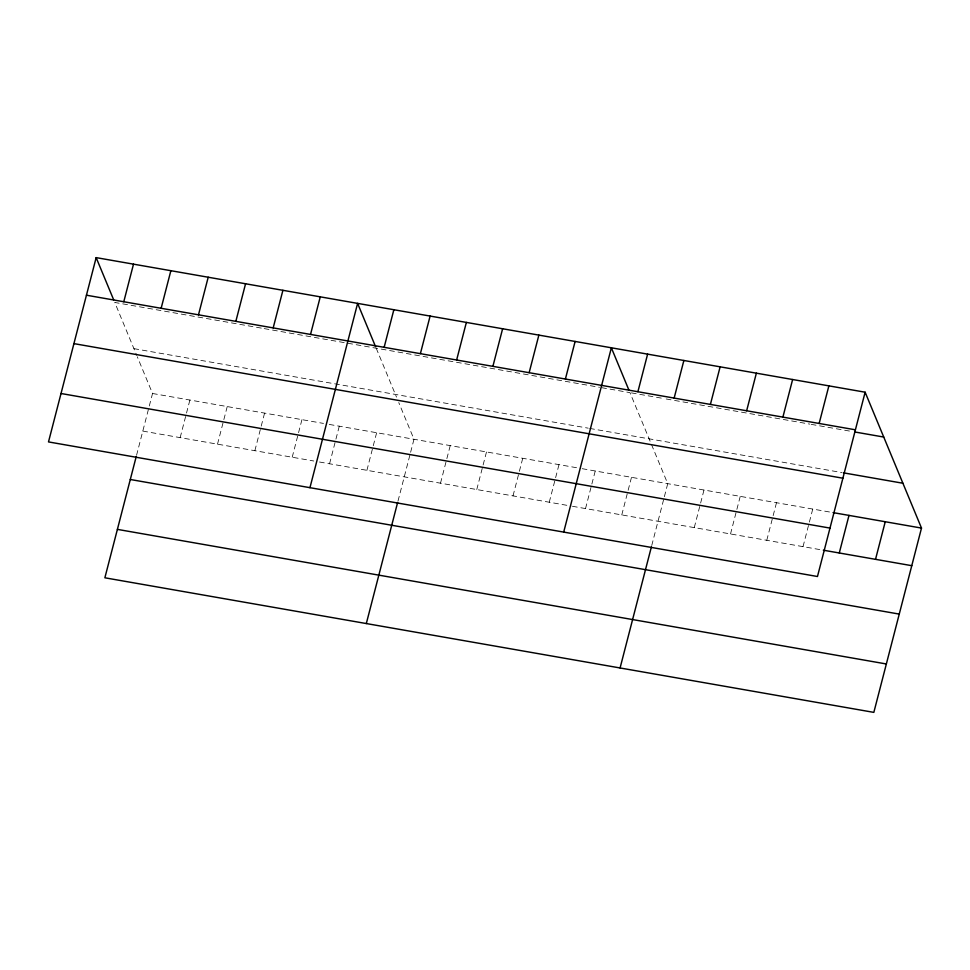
<?xml version="1.0" encoding="UTF-8"?>
<svg xmlns="http://www.w3.org/2000/svg" width="970" height="970" viewBox="0 0 970 970"><rect width="100%" height="100%" fill="white"/><g stroke="black" fill="none" stroke-linecap="round" stroke-linejoin="round"><path stroke-width="0.73" stroke-dasharray="4.85 3.64" d="M136.552 455.294L152.532 393.493L137.316 356.802M180.165 437.628L186.143 414.493M186.519 413.038L189.89 400.028M217.51 444.163L223.5 421.029M223.864 419.586L227.235 406.563M254.867 450.698L260.845 427.564M261.221 426.121L264.58 413.099M292.212 457.234L298.19 434.099M298.566 432.656L301.937 419.646M329.558 463.781L339.282 426.182M366.915 470.317L372.892 447.182M373.268 445.727L376.639 432.717M398.003 501.053L410.249 453.717M410.613 452.262L413.984 439.252L398.767 402.562M440.513 483.193L446.491 460.059M446.867 458.616L450.238 445.594M476.767 489.535L482.745 466.4M483.121 464.957L486.491 451.947M513.009 495.888L518.999 472.754M519.374 471.299L522.733 458.289M549.262 502.23L555.252 479.095M555.628 477.652L558.987 464.63M585.516 508.571L591.506 485.436M591.87 483.994L595.24 470.983M621.77 514.924L631.494 477.325M651.755 545.467L664.001 498.131M664.377 496.688L667.736 483.666L629.966 392.632L600.976 387.551M694.265 527.607L700.255 504.473M700.631 503.03L703.99 490.02M730.519 533.961L736.509 510.814M736.873 509.371L740.243 496.361M766.773 540.302L776.497 502.702M803.027 546.643L809.004 523.509M809.38 522.066L812.751 509.044M261.294 328.103L114.763 302.458L136.746 355.444M264.167 328.6L599.521 387.297M631.421 392.886L664.777 398.718M666.22 398.973L809.78 424.108M811.223 424.363L851.83 431.468M133.933 348.654L588.232 428.17M589.687 428.425L841.996 472.584M152.532 393.493L323.483 423.417M329.23 424.423L580.739 468.437M582.194 468.692L831.593 512.354M142.808 431.092L313.759 461.005M319.506 462.011L571.015 506.037M572.47 506.291L821.869 549.942M376.214 348.218L396.512 397.13"/><path stroke-width="1.45" d="M96.163 257.62L48.5 441.92L817.467 576.507L865.131 392.207L96.163 257.62L113.635 299.742M123.784 301.743L133.508 264.155M161.141 308.29L170.865 270.691M136.188 456.724L104.869 577.793L873.837 712.38L921.5 528.08L865.131 392.207M198.486 314.826L208.21 277.226M235.843 321.361L245.568 283.761M273.188 327.896L282.913 290.297M310.533 334.432L320.258 296.844M309.951 487.68L357.615 303.38L375.645 346.86M384.144 347.321L393.856 309.721M420.386 353.662L430.11 316.062M366.32 623.552L397.627 502.484M456.64 360.003L466.364 322.416M492.893 366.357L502.618 328.757M529.147 372.698L538.871 335.099M565.401 379.04L575.113 341.452M563.703 532.093L611.367 347.793L628.839 389.916M637.896 391.734L647.62 354.135M674.15 398.076L683.874 360.476M620.085 667.966L651.391 546.898M710.404 404.417L720.128 366.83M746.645 410.771L756.37 373.171M782.899 417.112L792.623 379.512M819.153 423.453L828.877 385.866M839.28 552.985L848.992 515.397M875.522 559.338L885.246 521.739M86.439 295.207L855.407 429.807M854.728 431.965L883.731 437.046M843.439 472.839L902.9 483.242M73.914 343.622L842.881 478.21M833.048 512.609L921.5 528.08M61.025 393.505L829.98 528.092M823.324 550.196L911.776 565.68M130.295 479.495L899.263 614.095M117.394 529.377L886.362 663.977"/></g></svg>
